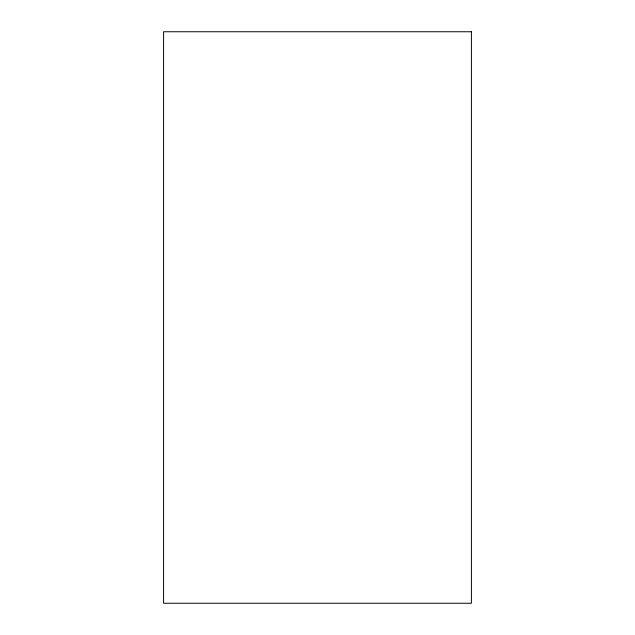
<?xml version="1.0" encoding="UTF-8"?>
<svg xmlns="http://www.w3.org/2000/svg" width="635" height="635" viewBox="0 0 635 635"><rect width="100%" height="100%" fill="white"/><g stroke="black" fill="none" stroke-linecap="round" stroke-linejoin="round"><path stroke-width="0.95" d="M471.408 31.75L163.592 31.75L163.592 603.25L471.408 603.25L471.408 31.75"/></g></svg>
